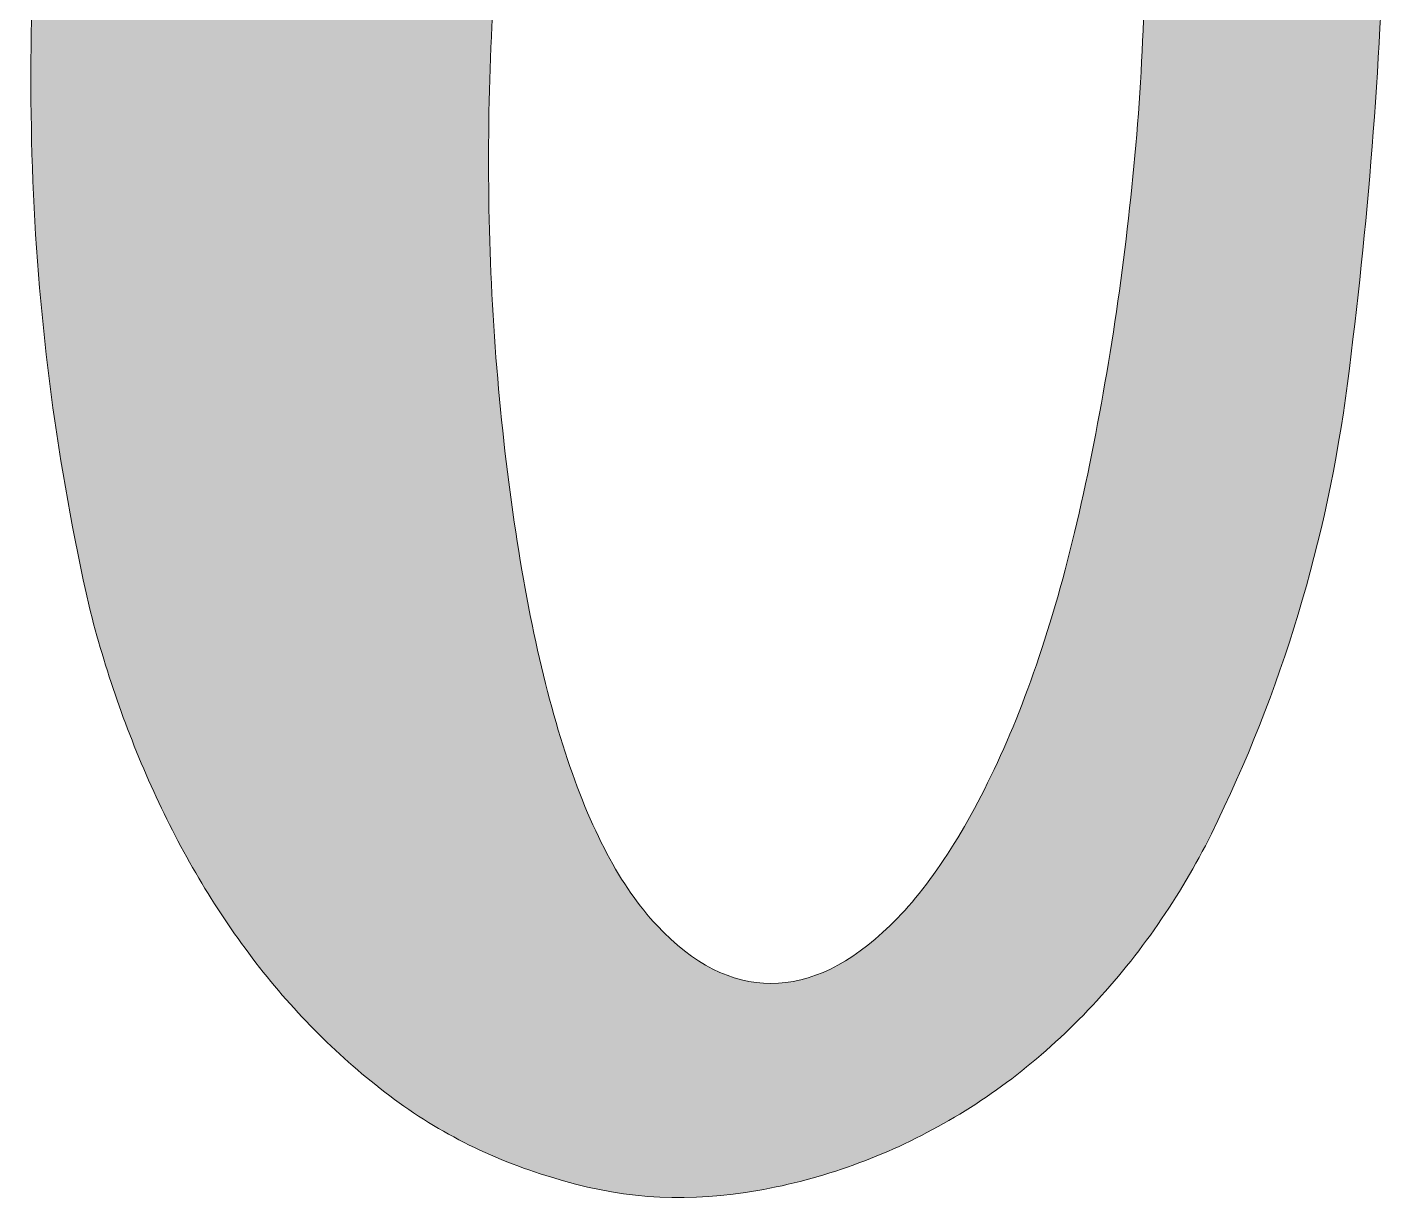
# Model space of a CAD drawing. Header units: inches. Extents: x 114 to 966, y -1047 to -33.
# Drawn here: x 406.57 to 453.73, y -1023.43 to -982.79 of the extents above; entities that cross this region are included whole.
import ezdxf

# ---------------------------------------------------------------- set-up
doc = ezdxf.new("R2010")
doc.units = ezdxf.units.IN
doc.header["$MEASUREMENT"] = 0
doc.layers.add('Layer 1', color=7, linetype='Continuous')

# ---------------------------------------------------------------- blocks, each defined once
blk = doc.blocks.new('block 2')
at = {"layer": 'Layer 1', "true_color": 0xffffff}
h = blk.add_hatch(color=7, dxfattribs=at)
h.dxf.hatch_style = 2
edge = h.paths.add_edge_path()
edge.add_spline(control_points=[(445.679, -951.552), (443.368, -949.202), (440.957, -947.635), (438.451, -946.85), (435.941, -946.067), (433.865, -945.675), (432.22, -945.675), (428.066, -945.675), (424.481, -946.635), (421.464, -948.554), (418.447, -950.475), (415.94, -952.845), (413.941, -955.667), (411.942, -958.488), (410.415, -961.485), (409.357, -964.659), (408.299, -967.833), (407.651, -970.713), (407.417, -973.299), (406.788, -978.236), (406.575, -983.173), (406.769, -988.11), (406.964, -993.047), (407.612, -997.947), (408.709, -1002.804), (409.258, -1005), (410.002, -1007.136), (410.943, -1009.211), (411.884, -1011.288), (413.019, -1013.207), (414.351, -1014.971), (415.684, -1016.734), (417.211, -1018.282), (418.938, -1019.614), (420.66, -1020.947), (422.581, -1021.927), (424.697, -1022.553), (426.89, -1023.258), (429.124, -1023.434), (431.397, -1023.082), (433.67, -1022.729), (435.824, -1022.005), (437.862, -1020.907), (439.899, -1019.811), (441.743, -1018.38), (443.387, -1016.617), (445.034, -1014.854), (446.404, -1012.875), (447.502, -1010.68), (449.93, -1005.743), (451.499, -1000.553), (452.203, -995.104), (452.909, -989.658), (453.338, -984.192), (453.496, -978.706), (453.733, -971.653), (453.064, -965.953), (451.499, -961.602), (449.93, -957.253), (447.99, -953.903), (445.679, -951.552)], knot_values=[0, 0, 0, 0, 1, 1, 1, 2, 2, 2, 3, 3, 3, 4, 4, 4, 5, 5, 5, 6, 6, 6, 7, 7, 7, 8, 8, 8, 9, 9, 9, 10, 10, 10, 11, 11, 11, 12, 12, 12, 13, 13, 13, 14, 14, 14, 15, 15, 15, 16, 16, 16, 17, 17, 17, 18, 18, 18, 19, 19, 19, 20, 20, 20, 20], degree=3, periodic=1)
edge = h.paths.add_edge_path()
edge.add_spline(control_points=[(444.856, -987.229), (444.504, -991.108), (443.934, -994.89), (443.152, -998.573), (442.369, -1002.257), (441.388, -1005.39), (440.213, -1007.977), (439.038, -1010.563), (437.764, -1012.522), (436.394, -1013.854), (435.021, -1015.188), (433.649, -1015.852), (432.279, -1015.852), (430.907, -1015.852), (429.593, -1015.188), (428.34, -1013.854), (427.088, -1012.522), (426.03, -1010.524), (425.166, -1007.859), (424.303, -1005.195), (423.639, -1001.963), (423.17, -998.161), (422.698, -994.361), (422.482, -990.462), (422.522, -986.464), (422.56, -982.468), (422.855, -978.589), (423.404, -974.827), (423.951, -971.066), (424.814, -967.892), (425.99, -965.305), (427.088, -962.877), (428.38, -961.056), (429.87, -959.839), (431.357, -958.625), (432.884, -957.979), (434.454, -957.9), (434.454, -957.9), (435.04, -957.9), (435.04, -957.9), (436.764, -958.058), (438.371, -958.822), (439.861, -960.192), (441.348, -961.565), (442.524, -963.621), (443.387, -966.363), (444.328, -969.028), (444.895, -972.202), (445.093, -975.885), (445.287, -979.57), (445.21, -983.35), (444.856, -987.229)], knot_values=[0, 0, 0, 0, 1, 1, 1, 2, 2, 2, 3, 3, 3, 4, 4, 4, 5, 5, 5, 6, 6, 6, 7, 7, 7, 8, 8, 8, 9, 9, 9, 10, 10, 10, 11, 11, 11, 12, 12, 12, 13, 13, 13, 14, 14, 14, 15, 15, 15, 16, 16, 16, 17, 17, 17, 17], degree=3, periodic=1)
at = {"layer": 'Layer 1', "lineweight": 0}
for points, knots in [([(445.679, -951.552), (443.368, -949.202), (440.957, -947.635), (438.451, -946.85), (435.941, -946.067), (433.865, -945.675), (432.22, -945.675), (428.066, -945.675), (424.481, -946.635), (421.464, -948.554), (418.447, -950.475), (415.94, -952.845), (413.941, -955.667), (411.942, -958.488), (410.415, -961.485), (409.357, -964.659), (408.299, -967.833), (407.651, -970.713), (407.417, -973.299), (406.788, -978.236), (406.575, -983.173), (406.769, -988.11), (406.964, -993.047), (407.612, -997.947), (408.709, -1002.804), (409.258, -1005), (410.002, -1007.136), (410.943, -1009.211), (411.884, -1011.288), (413.019, -1013.207), (414.351, -1014.971), (415.684, -1016.734), (417.211, -1018.282), (418.938, -1019.614), (420.66, -1020.947), (422.581, -1021.927), (424.697, -1022.553), (426.89, -1023.258), (429.124, -1023.434), (431.397, -1023.082), (433.67, -1022.729), (435.824, -1022.005), (437.862, -1020.907), (439.899, -1019.811), (441.743, -1018.38), (443.387, -1016.617), (445.034, -1014.854), (446.404, -1012.875), (447.502, -1010.68), (449.93, -1005.743), (451.499, -1000.553), (452.203, -995.104), (452.909, -989.658), (453.338, -984.192), (453.496, -978.706), (453.733, -971.653), (453.064, -965.953), (451.499, -961.602), (449.93, -957.253), (447.99, -953.903), (445.679, -951.552)], [0, 0, 0, 0, 1, 1, 1, 2, 2, 2, 3, 3, 3, 4, 4, 4, 5, 5, 5, 6, 6, 6, 7, 7, 7, 8, 8, 8, 9, 9, 9, 10, 10, 10, 11, 11, 11, 12, 12, 12, 13, 13, 13, 14, 14, 14, 15, 15, 15, 16, 16, 16, 17, 17, 17, 18, 18, 18, 19, 19, 19, 20, 20, 20, 20]), ([(444.856, -987.229), (444.504, -991.108), (443.934, -994.89), (443.152, -998.573), (442.369, -1002.257), (441.388, -1005.39), (440.213, -1007.977), (439.038, -1010.563), (437.764, -1012.522), (436.394, -1013.854), (435.021, -1015.188), (433.649, -1015.852), (432.279, -1015.852), (430.907, -1015.852), (429.593, -1015.188), (428.34, -1013.854), (427.088, -1012.522), (426.03, -1010.524), (425.166, -1007.859), (424.303, -1005.195), (423.639, -1001.963), (423.17, -998.161), (422.698, -994.361), (422.482, -990.462), (422.522, -986.464), (422.56, -982.468), (422.855, -978.589), (423.404, -974.827), (423.951, -971.066), (424.814, -967.892), (425.99, -965.305), (427.088, -962.877), (428.38, -961.056), (429.87, -959.839), (431.357, -958.625), (432.884, -957.979), (434.454, -957.9), (434.454, -957.9), (435.04, -957.9), (435.04, -957.9), (436.764, -958.058), (438.371, -958.822), (439.861, -960.192), (441.348, -961.565), (442.524, -963.621), (443.387, -966.363), (444.328, -969.028), (444.895, -972.202), (445.093, -975.885), (445.287, -979.57), (445.21, -983.35), (444.856, -987.229)], [0, 0, 0, 0, 1, 1, 1, 2, 2, 2, 3, 3, 3, 4, 4, 4, 5, 5, 5, 6, 6, 6, 7, 7, 7, 8, 8, 8, 9, 9, 9, 10, 10, 10, 11, 11, 11, 12, 12, 12, 13, 13, 13, 14, 14, 14, 15, 15, 15, 16, 16, 16, 17, 17, 17, 17])]:
    blk.add_open_spline(points, degree=3, knots=knots, dxfattribs=at)

msp = doc.modelspace()

# ---------------------------------------------------------------- block references
at = {"layer": 'Layer 1'}
msp.add_blockref('block 2', (0, 0), dxfattribs=at)

doc.saveas('drawing.dxf')
